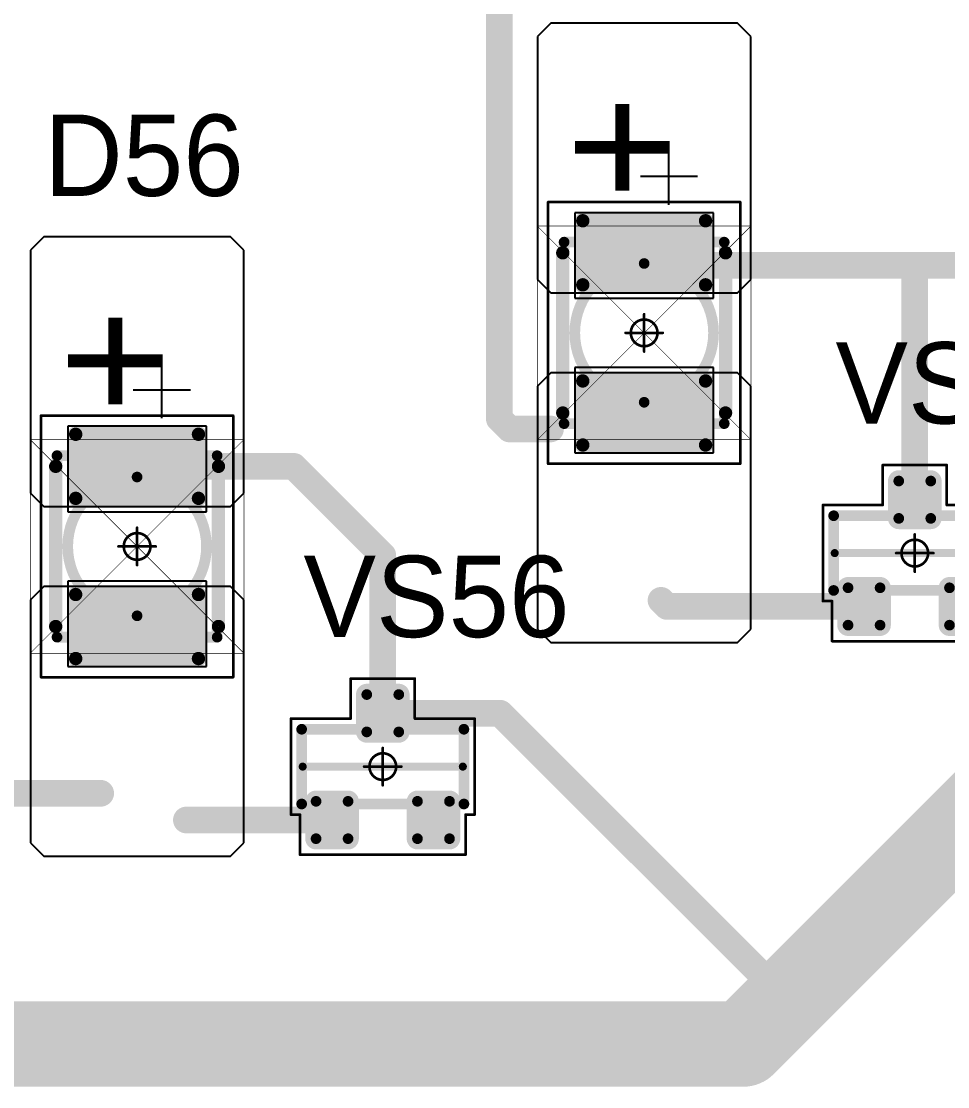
# Model space of a CAD drawing. Header units: millimetres. Extents: x 0 to 1769, y 431 to 1001.
# Drawn here: x 1488.27 to 1505.63, y 448.91 to 468.86 of the extents above; entities that cross this region are included whole.
import ezdxf

# ---------------------------------------------------------------- set-up
doc = ezdxf.new("R2010")
doc.units = ezdxf.units.MM
for name, color, linetype in [('Mechanical13', 56, 'Continuous'), ('Mechanical15', 56, 'Continuous'), ('Mechanical9', 56, 'Continuous'), ('TopLayer', 1, 'Continuous'), ('TopOverlay', 2, 'Continuous'), ('TopPaste', 8, 'Continuous'), ('TopSolder', 216, 'Continuous')]:
    doc.layers.add(name, color=color, linetype=linetype)

# ---------------------------------------------------------------- blocks, each defined once
blk = doc.blocks.new('SOT23_83')
at = {"layer": 'Mechanical13', "const_width": 0.2}
for points in [[(-0.7, 1.52), (-0.7, -1.52)], [(-0.7, 1.52), (0.7, 1.52)], [(0.7, 1.52), (0.7, -1.52)], [(-0.7, -1.52), (0.7, -1.52)]]:
    blk.add_lwpolyline(points, dxfattribs=at)
at = {"layer": 'Mechanical13', "const_width": 0.1}
for points in [[(-0.75, 1.52, 1), (-0.65, 1.52, 1)], [(-0.75, 1.52, 1), (-0.65, 1.52, 1)], [(0.65, 1.52, 1), (0.75, 1.52, 1)], [(0.65, 1.52, 1), (0.75, 1.52, 1)], [(-0.75, -1.52, 1), (-0.65, -1.52, 1)], [(-0.75, -1.52, 1), (-0.65, -1.52, 1)], [(0.65, -1.52, 1), (0.75, -1.52, 1)], [(0.65, -1.52, 1), (0.75, -1.52, 1)]]:
    blk.add_lwpolyline(points, format="xyb", close=True, dxfattribs=at)
at = {"layer": 'Mechanical15', "const_width": 0.05}
for points in [[(-0.9, 1.72), (0.9, 1.72)], [(-0.9, 1.72), (-0.9, 1.55)], [(0.9, 1.72), (0.9, 0.6)], [(-1.65, 1.55), (-0.9, 1.55)], [(-1.65, 1.55), (-1.65, -1.55)], [(0.9, 0.6), (1.65, 0.6)], [(1.65, 0.6), (1.65, -0.6)], [(0, 0.35), (0, -0.35)], [(-0.35, 0), (0.35, 0)], [(0.9, -0.6), (0.9, -1.72)], [(0.9, -0.6), (1.65, -0.6)], [(-1.65, -1.55), (-0.9, -1.55)], [(-0.9, -1.55), (-0.9, -1.72)], [(-0.9, -1.72), (0.9, -1.72)]]:
    blk.add_lwpolyline(points, dxfattribs=at)
at = {"layer": 'Mechanical15'}
for points, const_width in [([(-0.913, 1.72, 1), (-0.888, 1.72, 1)], 0.025), ([(-0.913, 1.72, 1), (-0.888, 1.72, 1)], 0.025), ([(0.888, 1.72, 1), (0.913, 1.72, 1)], 0.025), ([(0.888, 1.72, 1), (0.913, 1.72, 1)], 0.025), ([(-1.662, 1.55, 1), (-1.637, 1.55, 1)], 0.025), ([(-1.662, 1.55, 1), (-1.637, 1.55, 1)], 0.025), ([(-0.913, 1.55, 1), (-0.888, 1.55, 1)], 0.025), ([(-0.913, 1.55, 1), (-0.888, 1.55, 1)], 0.025), ([(0.888, 0.6, 1), (0.913, 0.6, 1)], 0.025), ([(0.888, 0.6, 1), (0.913, 0.6, 1)], 0.025), ([(1.637, 0.6, 1), (1.662, 0.6, 1)], 0.025), ([(1.637, 0.6, 1), (1.662, 0.6, 1)], 0.025), ([(0.25, 0, 1), (-0.25, 0, 1)], 0.05), ([(-0.012, 0.35, 1), (0.012, 0.35, 1)], 0.025), ([(-0.362, 0, 1), (-0.337, 0, 1)], 0.025), ([(-0.262, 0, 1), (-0.238, 0, 1)], 0.025), ([(0.238, 0, 1), (0.262, 0, 1)], 0.025), ([(0.337, 0, 1), (0.362, 0, 1)], 0.025), ([(-0.012, -0.35, 1), (0.012, -0.35, 1)], 0.025), ([(0.888, -0.6, 1), (0.913, -0.6, 1)], 0.025), ([(0.888, -0.6, 1), (0.913, -0.6, 1)], 0.025), ([(1.637, -0.6, 1), (1.662, -0.6, 1)], 0.025), ([(1.637, -0.6, 1), (1.662, -0.6, 1)], 0.025), ([(-1.662, -1.55, 1), (-1.637, -1.55, 1)], 0.025), ([(-1.662, -1.55, 1), (-1.637, -1.55, 1)], 0.025), ([(-0.913, -1.55, 1), (-0.888, -1.55, 1)], 0.025), ([(-0.913, -1.55, 1), (-0.888, -1.55, 1)], 0.025), ([(-0.913, -1.72, 1), (-0.888, -1.72, 1)], 0.025), ([(-0.913, -1.72, 1), (-0.888, -1.72, 1)], 0.025), ([(0.888, -1.72, 1), (0.913, -1.72, 1)], 0.025), ([(0.888, -1.72, 1), (0.913, -1.72, 1)], 0.025)]:
    blk.add_lwpolyline(points, format="xyb", close=True, dxfattribs=dict(at, const_width=const_width))
at = {"layer": 'TopLayer', "const_width": 0.1}
for points in [[(-1.4, 1.25, 1), (-1.3, 1.25, 1)], [(-0.7, 1.25, 1), (-0.6, 1.25, 1)], [(-1.4, 0.65, 1), (-1.3, 0.65, 1)], [(-0.7, 0.65, 1), (-0.6, 0.65, 1)], [(0.6, 0.3, 1), (0.7, 0.3, 1)], [(1.3, 0.3, 1), (1.4, 0.3, 1)], [(0.6, -0.3, 1), (0.7, -0.3, 1)], [(1.3, -0.3, 1), (1.4, -0.3, 1)], [(-1.4, -0.65, 1), (-1.3, -0.65, 1)], [(-0.7, -0.65, 1), (-0.6, -0.65, 1)], [(-1.4, -1.25, 1), (-1.3, -1.25, 1)], [(-0.7, -1.25, 1), (-0.6, -1.25, 1)]]:
    blk.add_lwpolyline(points, format="xyb", close=True, dxfattribs=at)
at = {"layer": 'TopLayer'}
for points in [[(-1.45, 1.25), (-1.45, 0.65), (-0.55, 1.25), (-0.55, 0.65)], [(-1.35, 1.35), (-1.35, 0.55), (-0.65, 1.35), (-0.65, 0.55)], [(0.65, 0.4), (0.65, -0.4), (1.35, 0.4), (1.35, -0.4)], [(0.55, 0.3), (0.55, -0.3), (1.45, 0.3), (1.45, -0.3)], [(-1.35, -0.55), (-1.35, -1.35), (-0.65, -0.55), (-0.65, -1.35)], [(-1.45, -0.65), (-1.45, -1.25), (-0.55, -0.65), (-0.55, -1.25)]]:
    blk.add_solid(points, dxfattribs=at)
at = {"layer": 'TopOverlay', "const_width": 0.15}
blk.add_lwpolyline([(0, 1.5), (0, -1.5)], dxfattribs=at)
at = {"layer": 'TopOverlay', "const_width": 0.075}
for points in [[(-0.038, 1.5, 1), (0.038, 1.5, 1)], [(-0.038, -1.5, 1), (0.038, -1.5, 1)]]:
    blk.add_lwpolyline(points, format="xyb", close=True, dxfattribs=at)
at = {"layer": 'TopPaste', "const_width": 0.075}
for points in [[(-1.387, 1.25, 1), (-1.313, 1.25, 1)], [(-0.687, 1.25, 1), (-0.613, 1.25, 1)], [(-1.387, 0.65, 1), (-1.313, 0.65, 1)], [(-0.687, 0.65, 1), (-0.613, 0.65, 1)], [(0.613, 0.3, 1), (0.687, 0.3, 1)], [(1.313, 0.3, 1), (1.387, 0.3, 1)], [(0.613, -0.3, 1), (0.687, -0.3, 1)], [(1.313, -0.3, 1), (1.387, -0.3, 1)], [(-1.387, -0.65, 1), (-1.313, -0.65, 1)], [(-0.687, -0.65, 1), (-0.613, -0.65, 1)], [(-1.387, -1.25, 1), (-1.313, -1.25, 1)], [(-0.687, -1.25, 1), (-0.613, -1.25, 1)]]:
    blk.add_lwpolyline(points, format="xyb", close=True, dxfattribs=at)
at = {"layer": 'TopPaste'}
for points in [[(-1.425, 1.25), (-1.425, 0.65), (-0.575, 1.25), (-0.575, 0.65)], [(-1.35, 1.325), (-1.35, 0.575), (-0.65, 1.325), (-0.65, 0.575)], [(0.575, 0.3), (0.575, -0.3), (1.425, 0.3), (1.425, -0.3)], [(0.65, 0.375), (0.65, -0.375), (1.35, 0.375), (1.35, -0.375)], [(-1.35, -0.575), (-1.35, -1.325), (-0.65, -0.575), (-0.65, -1.325)], [(-1.425, -0.65), (-1.425, -1.25), (-0.575, -0.65), (-0.575, -1.25)]]:
    blk.add_solid(points, dxfattribs=at)
at = {"layer": 'TopSolder', "const_width": 0.202}
for points in [[(-1.451, 1.25, 1), (-1.249, 1.25, 1)], [(-0.751, 1.25, 1), (-0.549, 1.25, 1)], [(-1.451, 0.65, 1), (-1.249, 0.65, 1)], [(-0.751, 0.65, 1), (-0.549, 0.65, 1)], [(0.549, 0.3, 1), (0.751, 0.3, 1)], [(1.249, 0.3, 1), (1.451, 0.3, 1)], [(0.549, -0.3, 1), (0.751, -0.3, 1)], [(1.249, -0.3, 1), (1.451, -0.3, 1)], [(-1.451, -0.65, 1), (-1.249, -0.65, 1)], [(-0.751, -0.65, 1), (-0.549, -0.65, 1)], [(-1.451, -1.25, 1), (-1.249, -1.25, 1)], [(-0.751, -1.25, 1), (-0.549, -1.25, 1)]]:
    blk.add_lwpolyline(points, format="xyb", close=True, dxfattribs=at)
at = {"layer": 'TopSolder'}
for points in [[(-1.35, 1.452), (-1.35, 0.448), (-0.65, 1.452), (-0.65, 0.448)], [(-1.552, 1.25), (-1.552, 0.65), (-0.448, 1.25), (-0.448, 0.65)], [(0.65, 0.502), (0.65, -0.502), (1.35, 0.502), (1.35, -0.502)], [(0.448, 0.3), (0.448, -0.3), (1.552, 0.3), (1.552, -0.3)], [(-1.35, -0.448), (-1.35, -1.452), (-0.65, -0.448), (-0.65, -1.452)], [(-1.552, -0.65), (-1.552, -1.25), (-0.448, -0.65), (-0.448, -1.25)]]:
    blk.add_solid(points, dxfattribs=at)
blk = doc.blocks.new('SOT23_84')
at = {"layer": 'Mechanical13', "const_width": 0.2}
for points in [[(-0.7, 1.52), (-0.7, -1.52)], [(-0.7, 1.52), (0.7, 1.52)], [(0.7, 1.52), (0.7, -1.52)], [(-0.7, -1.52), (0.7, -1.52)]]:
    blk.add_lwpolyline(points, dxfattribs=at)
at = {"layer": 'Mechanical13', "const_width": 0.1}
for points in [[(-0.75, 1.52, 1), (-0.65, 1.52, 1)], [(-0.75, 1.52, 1), (-0.65, 1.52, 1)], [(0.65, 1.52, 1), (0.75, 1.52, 1)], [(0.65, 1.52, 1), (0.75, 1.52, 1)], [(-0.75, -1.52, 1), (-0.65, -1.52, 1)], [(-0.75, -1.52, 1), (-0.65, -1.52, 1)], [(0.65, -1.52, 1), (0.75, -1.52, 1)], [(0.65, -1.52, 1), (0.75, -1.52, 1)]]:
    blk.add_lwpolyline(points, format="xyb", close=True, dxfattribs=at)
at = {"layer": 'Mechanical15', "const_width": 0.05}
for points in [[(-0.9, 1.72), (0.9, 1.72)], [(-0.9, 1.72), (-0.9, 1.55)], [(0.9, 1.72), (0.9, 0.6)], [(-1.65, 1.55), (-0.9, 1.55)], [(-1.65, 1.55), (-1.65, -1.55)], [(0.9, 0.6), (1.65, 0.6)], [(1.65, 0.6), (1.65, -0.6)], [(0, 0.35), (0, -0.35)], [(-0.35, 0), (0.35, 0)], [(0.9, -0.6), (0.9, -1.72)], [(0.9, -0.6), (1.65, -0.6)], [(-1.65, -1.55), (-0.9, -1.55)], [(-0.9, -1.55), (-0.9, -1.72)], [(-0.9, -1.72), (0.9, -1.72)]]:
    blk.add_lwpolyline(points, dxfattribs=at)
at = {"layer": 'Mechanical15'}
for points, const_width in [([(-0.913, 1.72, 1), (-0.888, 1.72, 1)], 0.025), ([(-0.913, 1.72, 1), (-0.888, 1.72, 1)], 0.025), ([(0.888, 1.72, 1), (0.913, 1.72, 1)], 0.025), ([(0.888, 1.72, 1), (0.913, 1.72, 1)], 0.025), ([(-1.662, 1.55, 1), (-1.637, 1.55, 1)], 0.025), ([(-1.662, 1.55, 1), (-1.637, 1.55, 1)], 0.025), ([(-0.913, 1.55, 1), (-0.888, 1.55, 1)], 0.025), ([(-0.913, 1.55, 1), (-0.888, 1.55, 1)], 0.025), ([(0.888, 0.6, 1), (0.913, 0.6, 1)], 0.025), ([(0.888, 0.6, 1), (0.913, 0.6, 1)], 0.025), ([(1.637, 0.6, 1), (1.662, 0.6, 1)], 0.025), ([(1.637, 0.6, 1), (1.662, 0.6, 1)], 0.025), ([(0.25, 0, 1), (-0.25, 0, 1)], 0.05), ([(-0.012, 0.35, 1), (0.012, 0.35, 1)], 0.025), ([(-0.362, 0, 1), (-0.337, 0, 1)], 0.025), ([(-0.262, 0, 1), (-0.238, 0, 1)], 0.025), ([(0.238, 0, 1), (0.262, 0, 1)], 0.025), ([(0.337, 0, 1), (0.362, 0, 1)], 0.025), ([(-0.012, -0.35, 1), (0.012, -0.35, 1)], 0.025), ([(0.888, -0.6, 1), (0.913, -0.6, 1)], 0.025), ([(0.888, -0.6, 1), (0.913, -0.6, 1)], 0.025), ([(1.637, -0.6, 1), (1.662, -0.6, 1)], 0.025), ([(1.637, -0.6, 1), (1.662, -0.6, 1)], 0.025), ([(-1.662, -1.55, 1), (-1.637, -1.55, 1)], 0.025), ([(-1.662, -1.55, 1), (-1.637, -1.55, 1)], 0.025), ([(-0.913, -1.55, 1), (-0.888, -1.55, 1)], 0.025), ([(-0.913, -1.55, 1), (-0.888, -1.55, 1)], 0.025), ([(-0.913, -1.72, 1), (-0.888, -1.72, 1)], 0.025), ([(-0.913, -1.72, 1), (-0.888, -1.72, 1)], 0.025), ([(0.888, -1.72, 1), (0.913, -1.72, 1)], 0.025), ([(0.888, -1.72, 1), (0.913, -1.72, 1)], 0.025)]:
    blk.add_lwpolyline(points, format="xyb", close=True, dxfattribs=dict(at, const_width=const_width))
at = {"layer": 'TopLayer', "const_width": 0.1}
for points in [[(-1.4, 1.25, 1), (-1.3, 1.25, 1)], [(-0.7, 1.25, 1), (-0.6, 1.25, 1)], [(-1.4, 0.65, 1), (-1.3, 0.65, 1)], [(-0.7, 0.65, 1), (-0.6, 0.65, 1)], [(0.6, 0.3, 1), (0.7, 0.3, 1)], [(1.3, 0.3, 1), (1.4, 0.3, 1)], [(0.6, -0.3, 1), (0.7, -0.3, 1)], [(1.3, -0.3, 1), (1.4, -0.3, 1)], [(-1.4, -0.65, 1), (-1.3, -0.65, 1)], [(-0.7, -0.65, 1), (-0.6, -0.65, 1)], [(-1.4, -1.25, 1), (-1.3, -1.25, 1)], [(-0.7, -1.25, 1), (-0.6, -1.25, 1)]]:
    blk.add_lwpolyline(points, format="xyb", close=True, dxfattribs=at)
at = {"layer": 'TopLayer'}
for points in [[(-1.45, 1.25), (-1.45, 0.65), (-0.55, 1.25), (-0.55, 0.65)], [(-1.35, 1.35), (-1.35, 0.55), (-0.65, 1.35), (-0.65, 0.55)], [(0.65, 0.4), (0.65, -0.4), (1.35, 0.4), (1.35, -0.4)], [(0.55, 0.3), (0.55, -0.3), (1.45, 0.3), (1.45, -0.3)], [(-1.35, -0.55), (-1.35, -1.35), (-0.65, -0.55), (-0.65, -1.35)], [(-1.45, -0.65), (-1.45, -1.25), (-0.55, -0.65), (-0.55, -1.25)]]:
    blk.add_solid(points, dxfattribs=at)
at = {"layer": 'TopOverlay', "const_width": 0.15}
blk.add_lwpolyline([(0, 1.5), (0, -1.5)], dxfattribs=at)
at = {"layer": 'TopOverlay', "const_width": 0.075}
for points in [[(-0.038, 1.5, 1), (0.038, 1.5, 1)], [(-0.038, -1.5, 1), (0.038, -1.5, 1)]]:
    blk.add_lwpolyline(points, format="xyb", close=True, dxfattribs=at)
at = {"layer": 'TopPaste', "const_width": 0.075}
for points in [[(-1.387, 1.25, 1), (-1.313, 1.25, 1)], [(-0.687, 1.25, 1), (-0.613, 1.25, 1)], [(-1.387, 0.65, 1), (-1.313, 0.65, 1)], [(-0.687, 0.65, 1), (-0.613, 0.65, 1)], [(0.613, 0.3, 1), (0.687, 0.3, 1)], [(1.313, 0.3, 1), (1.387, 0.3, 1)], [(0.613, -0.3, 1), (0.687, -0.3, 1)], [(1.313, -0.3, 1), (1.387, -0.3, 1)], [(-1.387, -0.65, 1), (-1.313, -0.65, 1)], [(-0.687, -0.65, 1), (-0.613, -0.65, 1)], [(-1.387, -1.25, 1), (-1.313, -1.25, 1)], [(-0.687, -1.25, 1), (-0.613, -1.25, 1)]]:
    blk.add_lwpolyline(points, format="xyb", close=True, dxfattribs=at)
at = {"layer": 'TopPaste'}
for points in [[(-1.425, 1.25), (-1.425, 0.65), (-0.575, 1.25), (-0.575, 0.65)], [(-1.35, 1.325), (-1.35, 0.575), (-0.65, 1.325), (-0.65, 0.575)], [(0.575, 0.3), (0.575, -0.3), (1.425, 0.3), (1.425, -0.3)], [(0.65, 0.375), (0.65, -0.375), (1.35, 0.375), (1.35, -0.375)], [(-1.35, -0.575), (-1.35, -1.325), (-0.65, -0.575), (-0.65, -1.325)], [(-1.425, -0.65), (-1.425, -1.25), (-0.575, -0.65), (-0.575, -1.25)]]:
    blk.add_solid(points, dxfattribs=at)
at = {"layer": 'TopSolder', "const_width": 0.202}
for points in [[(-1.451, 1.25, 1), (-1.249, 1.25, 1)], [(-0.751, 1.25, 1), (-0.549, 1.25, 1)], [(-1.451, 0.65, 1), (-1.249, 0.65, 1)], [(-0.751, 0.65, 1), (-0.549, 0.65, 1)], [(0.549, 0.3, 1), (0.751, 0.3, 1)], [(1.249, 0.3, 1), (1.451, 0.3, 1)], [(0.549, -0.3, 1), (0.751, -0.3, 1)], [(1.249, -0.3, 1), (1.451, -0.3, 1)], [(-1.451, -0.65, 1), (-1.249, -0.65, 1)], [(-0.751, -0.65, 1), (-0.549, -0.65, 1)], [(-1.451, -1.25, 1), (-1.249, -1.25, 1)], [(-0.751, -1.25, 1), (-0.549, -1.25, 1)]]:
    blk.add_lwpolyline(points, format="xyb", close=True, dxfattribs=at)
at = {"layer": 'TopSolder'}
for points in [[(-1.35, 1.452), (-1.35, 0.448), (-0.65, 1.452), (-0.65, 0.448)], [(-1.552, 1.25), (-1.552, 0.65), (-0.448, 1.25), (-0.448, 0.65)], [(0.65, 0.502), (0.65, -0.502), (1.35, 0.502), (1.35, -0.502)], [(0.448, 0.3), (0.448, -0.3), (1.552, 0.3), (1.552, -0.3)], [(-1.35, -0.448), (-1.35, -1.452), (-0.65, -0.448), (-0.65, -1.452)], [(-1.552, -0.65), (-1.552, -1.25), (-0.448, -0.65), (-0.448, -1.25)]]:
    blk.add_solid(points, dxfattribs=at)
blk = doc.blocks.new('T66G_271')
at = {"layer": 'Mechanical13'}
for p, q in [((2.936, 0.071), (2.936, -1)), ((2.4, -0.464), (3.471, -0.464))]:
    blk.add_line(p, q, dxfattribs=at)
at = {"layer": 'Mechanical13', "const_width": 0.2}
for points in [[(-1.7, 1.5), (1.7, 1.5)], [(-1.7, 1.5), (-1.7, -1.5)], [(1.7, 1.5), (1.7, -1.5)], [(-1.7, -1.5), (1.7, -1.5)]]:
    blk.add_lwpolyline(points, dxfattribs=at)
at = {"layer": 'Mechanical13'}
for points, const_width in [([(-1.75, 1.5, 1), (-1.65, 1.5, 1)], 0.1), ([(-1.75, 1.5, 1), (-1.65, 1.5, 1)], 0.1), ([(1.65, 1.5, 1), (1.75, 1.5, 1)], 0.1), ([(1.65, 1.5, 1), (1.75, 1.5, 1)], 0.1), ([(1.3, 0, 1), (-1.3, 0, 1)], 0.2), ([(-1.35, 0, 1), (-1.25, 0, 1)], 0.1), ([(1.25, 0, 1), (1.35, 0, 1)], 0.1), ([(-1.75, -1.5, 1), (-1.65, -1.5, 1)], 0.1), ([(-1.75, -1.5, 1), (-1.65, -1.5, 1)], 0.1), ([(1.65, -1.5, 1), (1.75, -1.5, 1)], 0.1), ([(1.65, -1.5, 1), (1.75, -1.5, 1)], 0.1)]:
    blk.add_lwpolyline(points, format="xyb", close=True, dxfattribs=dict(at, const_width=const_width))
at = {"layer": 'Mechanical15', "const_width": 0.05}
for points in [[(-2.45, 1.8), (-2.45, -1.8)], [(-2.45, 1.8), (2.45, 1.8)], [(2.45, 1.8), (2.45, -1.8)], [(0, 0.35), (0, -0.35)], [(-0.35, 0), (0.35, 0)], [(-2.45, -1.8), (2.45, -1.8)]]:
    blk.add_lwpolyline(points, dxfattribs=at)
at = {"layer": 'Mechanical15'}
for points, const_width in [([(-2.462, 1.8, 1), (-2.438, 1.8, 1)], 0.025), ([(-2.462, 1.8, 1), (-2.438, 1.8, 1)], 0.025), ([(2.438, 1.8, 1), (2.462, 1.8, 1)], 0.025), ([(2.438, 1.8, 1), (2.462, 1.8, 1)], 0.025), ([(0.25, 0, 1), (-0.25, 0, 1)], 0.05), ([(-0.012, 0.35, 1), (0.012, 0.35, 1)], 0.025), ([(-0.362, 0, 1), (-0.337, 0, 1)], 0.025), ([(-0.262, 0, 1), (-0.238, 0, 1)], 0.025), ([(0.238, 0, 1), (0.262, 0, 1)], 0.025), ([(0.337, 0, 1), (0.362, 0, 1)], 0.025), ([(-0.012, -0.35, 1), (0.012, -0.35, 1)], 0.025), ([(-2.462, -1.8, 1), (-2.438, -1.8, 1)], 0.025), ([(-2.462, -1.8, 1), (-2.438, -1.8, 1)], 0.025), ([(2.438, -1.8, 1), (2.462, -1.8, 1)], 0.025), ([(2.438, -1.8, 1), (2.462, -1.8, 1)], 0.025)]:
    blk.add_lwpolyline(points, format="xyb", close=True, dxfattribs=dict(at, const_width=const_width))
at = {"layer": 'TopLayer'}
for p, q in [((-5.55, 2), (-5.8, 1.75)), ((-1, 2), (-5.55, 2)), ((-0.75, 1.75), (-1, 2)), ((1, 2), (0.75, 1.75)), ((5.55, 2), (1, 2)), ((5.8, 1.75), (5.55, 2)), ((-5.8, 1.75), (-5.8, -1.75)), ((-0.75, -1.75), (-0.75, 1.75)), ((0.75, 1.75), (0.75, -1.75)), ((5.8, -1.75), (5.8, 1.75)), ((-5.8, -1.75), (-5.55, -2)), ((-1, -2), (-0.75, -1.75)), ((0.75, -1.75), (1, -2)), ((5.55, -2), (5.8, -1.75)), ((-5.55, -2), (-1, -2)), ((1, -2), (5.55, -2))]:
    blk.add_line(p, q, dxfattribs=at)
at = {"layer": 'TopLayer', "const_width": 0.15}
for points in [[(-2.175, 1.15, 1), (-2.025, 1.15, 1)], [(-0.975, 1.15, 1), (-0.825, 1.15, 1)], [(0.825, 1.15, 1), (0.975, 1.15, 1)], [(2.025, 1.15, 1), (2.175, 1.15, 1)], [(-2.175, -1.15, 1), (-2.025, -1.15, 1)], [(-0.975, -1.15, 1), (-0.825, -1.15, 1)], [(0.825, -1.15, 1), (0.975, -1.15, 1)], [(2.025, -1.15, 1), (2.175, -1.15, 1)]]:
    blk.add_lwpolyline(points, format="xyb", close=True, dxfattribs=at)
at = {"layer": 'TopLayer'}
for points in [[(-0.9, 1.3), (-2.1, 1.3), (-0.9, -1.3), (-2.1, -1.3)], [(2.1, 1.3), (0.9, 1.3), (2.1, -1.3), (0.9, -1.3)], [(-0.75, 1.15), (-2.25, 1.15), (-0.75, -1.15), (-2.25, -1.15)], [(2.25, 1.15), (0.75, 1.15), (2.25, -1.15), (0.75, -1.15)]]:
    blk.add_solid(points, dxfattribs=at)
at = {"layer": 'TopOverlay', "const_width": 0.25}
for points in [[(-1.5, 1.525), (1.5, 1.525)], [(-1.5, -1.525), (1.5, -1.525)]]:
    blk.add_lwpolyline(points, dxfattribs=at)
at = {"layer": 'TopOverlay', "const_width": 0.125}
for points in [[(-1.562, 1.525, 1), (-1.438, 1.525, 1)], [(1.438, 1.525, 1), (1.562, 1.525, 1)], [(-1.562, -1.525, 1), (-1.438, -1.525, 1)], [(1.438, -1.525, 1), (1.562, -1.525, 1)]]:
    blk.add_lwpolyline(points, format="xyb", close=True, dxfattribs=at)
at = {"layer": 'TopPaste', "const_width": 0.125}
for points in [[(-2.163, 1.15, 1), (-2.038, 1.15, 1)], [(-0.963, 1.15, 1), (-0.838, 1.15, 1)], [(0.838, 1.15, 1), (0.963, 1.15, 1)], [(2.038, 1.15, 1), (2.163, 1.15, 1)], [(-2.163, -1.15, 1), (-2.038, -1.15, 1)], [(-0.963, -1.15, 1), (-0.838, -1.15, 1)], [(0.838, -1.15, 1), (0.963, -1.15, 1)], [(2.038, -1.15, 1), (2.163, -1.15, 1)]]:
    blk.add_lwpolyline(points, format="xyb", close=True, dxfattribs=at)
at = {"layer": 'TopPaste'}
for points in [[(-0.9, 1.275), (-2.1, 1.275), (-0.9, -1.275), (-2.1, -1.275)], [(2.1, 1.275), (0.9, 1.275), (2.1, -1.275), (0.9, -1.275)], [(-0.775, 1.15), (-2.225, 1.15), (-0.775, -1.15), (-2.225, -1.15)], [(2.225, 1.15), (0.775, 1.15), (2.225, -1.15), (0.775, -1.15)]]:
    blk.add_solid(points, dxfattribs=at)
at = {"layer": 'TopSolder'}
for p, q in [((-2.25, 1.3), (-2.25, -1.3)), ((-0.65, 1.3), (-2.25, 1.3)), ((-0.65, -1.3), (-0.65, 1.3)), ((0.65, 1.3), (0.65, -1.3)), ((2.25, 1.3), (0.65, 1.3)), ((2.25, -1.3), (2.25, 1.3)), ((-2.25, -1.3), (-0.65, -1.3)), ((0.65, -1.3), (2.25, -1.3))]:
    blk.add_line(p, q, dxfattribs=at)
at = {"layer": 'TopOverlay'}
blk.add_text('+', height=2.5, dxfattribs=at).set_placement((2.5, -0.8))
blk = doc.blocks.new('T66G_272')
at = {"layer": 'Mechanical13'}
for p, q in [((2.936, 0.071), (2.936, -1)), ((2.4, -0.464), (3.471, -0.464))]:
    blk.add_line(p, q, dxfattribs=at)
at = {"layer": 'Mechanical13', "const_width": 0.2}
for points in [[(-1.7, 1.5), (1.7, 1.5)], [(-1.7, 1.5), (-1.7, -1.5)], [(1.7, 1.5), (1.7, -1.5)], [(-1.7, -1.5), (1.7, -1.5)]]:
    blk.add_lwpolyline(points, dxfattribs=at)
at = {"layer": 'Mechanical13'}
for points, const_width in [([(-1.75, 1.5, 1), (-1.65, 1.5, 1)], 0.1), ([(-1.75, 1.5, 1), (-1.65, 1.5, 1)], 0.1), ([(1.65, 1.5, 1), (1.75, 1.5, 1)], 0.1), ([(1.65, 1.5, 1), (1.75, 1.5, 1)], 0.1), ([(1.3, 0, 1), (-1.3, 0, 1)], 0.2), ([(-1.35, 0, 1), (-1.25, 0, 1)], 0.1), ([(1.25, 0, 1), (1.35, 0, 1)], 0.1), ([(-1.75, -1.5, 1), (-1.65, -1.5, 1)], 0.1), ([(-1.75, -1.5, 1), (-1.65, -1.5, 1)], 0.1), ([(1.65, -1.5, 1), (1.75, -1.5, 1)], 0.1), ([(1.65, -1.5, 1), (1.75, -1.5, 1)], 0.1)]:
    blk.add_lwpolyline(points, format="xyb", close=True, dxfattribs=dict(at, const_width=const_width))
at = {"layer": 'Mechanical15', "const_width": 0.05}
for points in [[(-2.45, 1.8), (-2.45, -1.8)], [(-2.45, 1.8), (2.45, 1.8)], [(2.45, 1.8), (2.45, -1.8)], [(0, 0.35), (0, -0.35)], [(-0.35, 0), (0.35, 0)], [(-2.45, -1.8), (2.45, -1.8)]]:
    blk.add_lwpolyline(points, dxfattribs=at)
at = {"layer": 'Mechanical15'}
for points, const_width in [([(-2.462, 1.8, 1), (-2.438, 1.8, 1)], 0.025), ([(-2.462, 1.8, 1), (-2.438, 1.8, 1)], 0.025), ([(2.438, 1.8, 1), (2.462, 1.8, 1)], 0.025), ([(2.438, 1.8, 1), (2.462, 1.8, 1)], 0.025), ([(0.25, 0, 1), (-0.25, 0, 1)], 0.05), ([(-0.012, 0.35, 1), (0.012, 0.35, 1)], 0.025), ([(-0.362, 0, 1), (-0.337, 0, 1)], 0.025), ([(-0.262, 0, 1), (-0.238, 0, 1)], 0.025), ([(0.238, 0, 1), (0.262, 0, 1)], 0.025), ([(0.337, 0, 1), (0.362, 0, 1)], 0.025), ([(-0.012, -0.35, 1), (0.012, -0.35, 1)], 0.025), ([(-2.462, -1.8, 1), (-2.438, -1.8, 1)], 0.025), ([(-2.462, -1.8, 1), (-2.438, -1.8, 1)], 0.025), ([(2.438, -1.8, 1), (2.462, -1.8, 1)], 0.025), ([(2.438, -1.8, 1), (2.462, -1.8, 1)], 0.025)]:
    blk.add_lwpolyline(points, format="xyb", close=True, dxfattribs=dict(at, const_width=const_width))
at = {"layer": 'TopLayer'}
for p, q in [((-5.55, 2), (-5.8, 1.75)), ((-1, 2), (-5.55, 2)), ((-0.75, 1.75), (-1, 2)), ((1, 2), (0.75, 1.75)), ((5.55, 2), (1, 2)), ((5.8, 1.75), (5.55, 2)), ((-5.8, 1.75), (-5.8, -1.75)), ((-0.75, -1.75), (-0.75, 1.75)), ((0.75, 1.75), (0.75, -1.75)), ((5.8, -1.75), (5.8, 1.75)), ((-5.8, -1.75), (-5.55, -2)), ((-1, -2), (-0.75, -1.75)), ((0.75, -1.75), (1, -2)), ((5.55, -2), (5.8, -1.75)), ((-5.55, -2), (-1, -2)), ((1, -2), (5.55, -2))]:
    blk.add_line(p, q, dxfattribs=at)
at = {"layer": 'TopLayer', "const_width": 0.15}
for points in [[(-2.175, 1.15, 1), (-2.025, 1.15, 1)], [(-0.975, 1.15, 1), (-0.825, 1.15, 1)], [(0.825, 1.15, 1), (0.975, 1.15, 1)], [(2.025, 1.15, 1), (2.175, 1.15, 1)], [(-2.175, -1.15, 1), (-2.025, -1.15, 1)], [(-0.975, -1.15, 1), (-0.825, -1.15, 1)], [(0.825, -1.15, 1), (0.975, -1.15, 1)], [(2.025, -1.15, 1), (2.175, -1.15, 1)]]:
    blk.add_lwpolyline(points, format="xyb", close=True, dxfattribs=at)
at = {"layer": 'TopLayer'}
for points in [[(-0.9, 1.3), (-2.1, 1.3), (-0.9, -1.3), (-2.1, -1.3)], [(2.1, 1.3), (0.9, 1.3), (2.1, -1.3), (0.9, -1.3)], [(-0.75, 1.15), (-2.25, 1.15), (-0.75, -1.15), (-2.25, -1.15)], [(2.25, 1.15), (0.75, 1.15), (2.25, -1.15), (0.75, -1.15)]]:
    blk.add_solid(points, dxfattribs=at)
at = {"layer": 'TopOverlay', "const_width": 0.25}
for points in [[(-1.5, 1.525), (1.5, 1.525)], [(-1.5, -1.525), (1.5, -1.525)]]:
    blk.add_lwpolyline(points, dxfattribs=at)
at = {"layer": 'TopOverlay', "const_width": 0.125}
for points in [[(-1.562, 1.525, 1), (-1.438, 1.525, 1)], [(1.438, 1.525, 1), (1.562, 1.525, 1)], [(-1.562, -1.525, 1), (-1.438, -1.525, 1)], [(1.438, -1.525, 1), (1.562, -1.525, 1)]]:
    blk.add_lwpolyline(points, format="xyb", close=True, dxfattribs=at)
at = {"layer": 'TopPaste', "const_width": 0.125}
for points in [[(-2.163, 1.15, 1), (-2.038, 1.15, 1)], [(-0.963, 1.15, 1), (-0.838, 1.15, 1)], [(0.838, 1.15, 1), (0.963, 1.15, 1)], [(2.038, 1.15, 1), (2.163, 1.15, 1)], [(-2.163, -1.15, 1), (-2.038, -1.15, 1)], [(-0.963, -1.15, 1), (-0.838, -1.15, 1)], [(0.838, -1.15, 1), (0.963, -1.15, 1)], [(2.038, -1.15, 1), (2.163, -1.15, 1)]]:
    blk.add_lwpolyline(points, format="xyb", close=True, dxfattribs=at)
at = {"layer": 'TopPaste'}
for points in [[(-0.9, 1.275), (-2.1, 1.275), (-0.9, -1.275), (-2.1, -1.275)], [(2.1, 1.275), (0.9, 1.275), (2.1, -1.275), (0.9, -1.275)], [(-0.775, 1.15), (-2.225, 1.15), (-0.775, -1.15), (-2.225, -1.15)], [(2.225, 1.15), (0.775, 1.15), (2.225, -1.15), (0.775, -1.15)]]:
    blk.add_solid(points, dxfattribs=at)
at = {"layer": 'TopSolder'}
for p, q in [((-2.25, 1.3), (-2.25, -1.3)), ((-0.65, 1.3), (-2.25, 1.3)), ((-0.65, -1.3), (-0.65, 1.3)), ((0.65, 1.3), (0.65, -1.3)), ((2.25, 1.3), (0.65, 1.3)), ((2.25, -1.3), (2.25, 1.3)), ((-2.25, -1.3), (-0.65, -1.3)), ((0.65, -1.3), (2.25, -1.3))]:
    blk.add_line(p, q, dxfattribs=at)
at = {"layer": 'TopOverlay'}
blk.add_text('+', height=2.5, dxfattribs=at).set_placement((2.5, -0.8))

msp = doc.modelspace()

# ---------------------------------------------------------------- linework, layer by layer
at = {"layer": 'Mechanical9'}
for points, const_width in [([(1497.94, 461.028), (1497.94, 465.028)], 0.0127), ([(1497.94, 465.028), (1501.94, 465.028)], 0.0127), ([(1497.94, 465.028), (1501.94, 461.028)], 0.01), ([(1497.94, 461.028), (1501.94, 465.028)], 0.01), ([(1501.94, 461.028), (1501.94, 465.028)], 0.0127), ([(1488.44, 457.028), (1488.44, 461.028)], 0.0127), ([(1488.44, 461.028), (1492.44, 461.028)], 0.0127), ([(1488.44, 461.028), (1492.44, 457.028)], 0.01), ([(1488.44, 457.028), (1492.44, 461.028)], 0.01), ([(1492.44, 457.028), (1492.44, 461.028)], 0.0127), ([(1497.94, 461.028), (1501.94, 461.028)], 0.0127), ([(1488.44, 457.028), (1492.44, 457.028)], 0.0127)]:
    msp.add_lwpolyline(points, dxfattribs=dict(at, const_width=const_width))
for points, const_width in [([(1497.937, 465.028, 1), (1497.943, 465.028, 1)], 0.00635), ([(1497.937, 465.028, 1), (1497.943, 465.028, 1)], 0.00635), ([(1497.938, 465.028, 1), (1497.943, 465.028, 1)], 0.005), ([(1501.937, 465.028, 1), (1501.943, 465.028, 1)], 0.00635), ([(1501.937, 465.028, 1), (1501.943, 465.028, 1)], 0.00635), ([(1501.938, 465.028, 1), (1501.943, 465.028, 1)], 0.005), ([(1488.437, 461.028, 1), (1488.443, 461.028, 1)], 0.00635), ([(1488.437, 461.028, 1), (1488.443, 461.028, 1)], 0.00635), ([(1488.438, 461.028, 1), (1488.443, 461.028, 1)], 0.005), ([(1492.437, 461.028, 1), (1492.443, 461.028, 1)], 0.00635), ([(1492.437, 461.028, 1), (1492.443, 461.028, 1)], 0.00635), ([(1492.438, 461.028, 1), (1492.443, 461.028, 1)], 0.005), ([(1497.937, 461.028, 1), (1497.943, 461.028, 1)], 0.00635), ([(1497.937, 461.028, 1), (1497.943, 461.028, 1)], 0.00635), ([(1497.938, 461.028, 1), (1497.943, 461.028, 1)], 0.005), ([(1501.937, 461.028, 1), (1501.943, 461.028, 1)], 0.00635), ([(1501.937, 461.028, 1), (1501.943, 461.028, 1)], 0.00635), ([(1501.938, 461.028, 1), (1501.943, 461.028, 1)], 0.005), ([(1488.437, 457.028, 1), (1488.443, 457.028, 1)], 0.00635), ([(1488.437, 457.028, 1), (1488.443, 457.028, 1)], 0.00635), ([(1488.438, 457.028, 1), (1488.443, 457.028, 1)], 0.005), ([(1492.437, 457.028, 1), (1492.443, 457.028, 1)], 0.00635), ([(1492.437, 457.028, 1), (1492.443, 457.028, 1)], 0.00635), ([(1492.438, 457.028, 1), (1492.443, 457.028, 1)], 0.005)]:
    msp.add_lwpolyline(points, format="xyb", close=True, dxfattribs=dict(at, const_width=const_width))
at = {"layer": 'TopLayer'}
for points, const_width in [([(1497.226, 461.42), (1497.226, 472.787)], 0.5), ([(1502.619, 450.526), (1523.554, 471.461)], 1.6), ([(1499.94, 464.528), (1500.175, 464.293)], 0.5), ([(1500.175, 464.293), (1505.07, 464.293)], 0.5), ([(1505.01, 464.234), (1505.07, 464.293)], 0.5), ([(1505.01, 459.903), (1505.01, 464.234)], 0.5), ([(1505.07, 464.293), (1506.346, 464.293)], 0.5), ([(1497.226, 461.42), (1497.418, 461.228)], 0.5), ([(1497.418, 461.228), (1498.186, 461.228)], 0.5), ([(1490.44, 460.528), (1493.376, 460.528)], 0.5), ([(1493.376, 460.528), (1495.043, 458.861)], 0.5), ([(1495.043, 455.903), (1495.043, 458.861)], 0.5), ([(1500.256, 458.018), (1500.371, 457.903)], 0.5), ([(1500.371, 457.903), (1504.06, 457.903)], 0.5), ([(1495.043, 455.903), (1497.241, 455.903)], 0.5), ([(1497.241, 455.903), (1502.619, 450.526)], 0.5), ([(1484.458, 454.403), (1489.758, 454.403)], 0.5), ([(1491.364, 453.903), (1494.093, 453.903)], 0.5), ([(1501.8, 449.707), (1502.619, 450.526)], 1.6), ([(1466.527, 449.707), (1501.8, 449.707)], 1.6)]:
    msp.add_lwpolyline(points, dxfattribs=dict(at, const_width=const_width))
for points, const_width in [([(1499.815, 464.528, 1), (1500.065, 464.528, 1)], 0.25), ([(1500.05, 464.293, 1), (1500.3, 464.293, 1)], 0.25), ([(1500.05, 464.293, 1), (1500.3, 464.293, 1)], 0.25), ([(1504.885, 464.234, 1), (1505.135, 464.234, 1)], 0.25), ([(1504.885, 464.234, 1), (1505.135, 464.234, 1)], 0.25), ([(1504.945, 464.293, 1), (1505.195, 464.293, 1)], 0.25), ([(1504.945, 464.293, 1), (1505.195, 464.293, 1)], 0.25), ([(1504.945, 464.293, 1), (1505.195, 464.293, 1)], 0.25), ([(1497.101, 461.42, 1), (1497.351, 461.42, 1)], 0.25), ([(1497.101, 461.42, 1), (1497.351, 461.42, 1)], 0.25), ([(1497.293, 461.228, 1), (1497.543, 461.228, 1)], 0.25), ([(1497.293, 461.228, 1), (1497.543, 461.228, 1)], 0.25), ([(1498.061, 461.228, 1), (1498.311, 461.228, 1)], 0.25), ([(1490.315, 460.528, 1), (1490.565, 460.528, 1)], 0.25), ([(1493.251, 460.528, 1), (1493.501, 460.528, 1)], 0.25), ([(1493.251, 460.528, 1), (1493.501, 460.528, 1)], 0.25), ([(1504.885, 459.903, 1), (1505.135, 459.903, 1)], 0.25), ([(1494.918, 458.861, 1), (1495.168, 458.861, 1)], 0.25), ([(1494.918, 458.861, 1), (1495.168, 458.861, 1)], 0.25), ([(1500.131, 458.018, 1), (1500.381, 458.018, 1)], 0.25), ([(1500.246, 457.903, 1), (1500.496, 457.903, 1)], 0.25), ([(1500.246, 457.903, 1), (1500.496, 457.903, 1)], 0.25), ([(1503.935, 457.903, 1), (1504.185, 457.903, 1)], 0.25), ([(1494.918, 455.903, 1), (1495.168, 455.903, 1)], 0.25), ([(1494.918, 455.903, 1), (1495.168, 455.903, 1)], 0.25), ([(1497.116, 455.903, 1), (1497.366, 455.903, 1)], 0.25), ([(1497.116, 455.903, 1), (1497.366, 455.903, 1)], 0.25), ([(1489.633, 454.403, 1), (1489.883, 454.403, 1)], 0.25), ([(1491.239, 453.903, 1), (1491.489, 453.903, 1)], 0.25), ([(1493.968, 453.903, 1), (1494.218, 453.903, 1)], 0.25), ([(1502.219, 450.526, 1), (1503.019, 450.526, 1)], 0.8), ([(1502.219, 450.526, 1), (1503.019, 450.526, 1)], 0.8), ([(1502.494, 450.526, 1), (1502.744, 450.526, 1)], 0.25), ([(1501.4, 449.707, 1), (1502.2, 449.707, 1)], 0.8), ([(1501.4, 449.707, 1), (1502.2, 449.707, 1)], 0.8)]:
    msp.add_lwpolyline(points, format="xyb", close=True, dxfattribs=dict(at, const_width=const_width))

# ---------------------------------------------------------------- block references
at = {"rotation": 90}
for name, p in [('T66G_272', (1499.94, 463.028)), ('T66G_271', (1490.44, 459.028)), ('SOT23_84', (1505.01, 458.903)), ('SOT23_83', (1495.043, 454.903))]:
    msp.add_blockref(name, p, dxfattribs=at)

# ---------------------------------------------------------------- texts
at = {"layer": 'TopOverlay'}
for s, p in [('D56', (1488.7, 465.594)), ('VS55', (1503.524, 461.329)), ('VS56', (1493.557, 457.329))]:
    msp.add_text(s, height=1.524, dxfattribs=at).set_placement(p)

doc.saveas('drawing.dxf')
